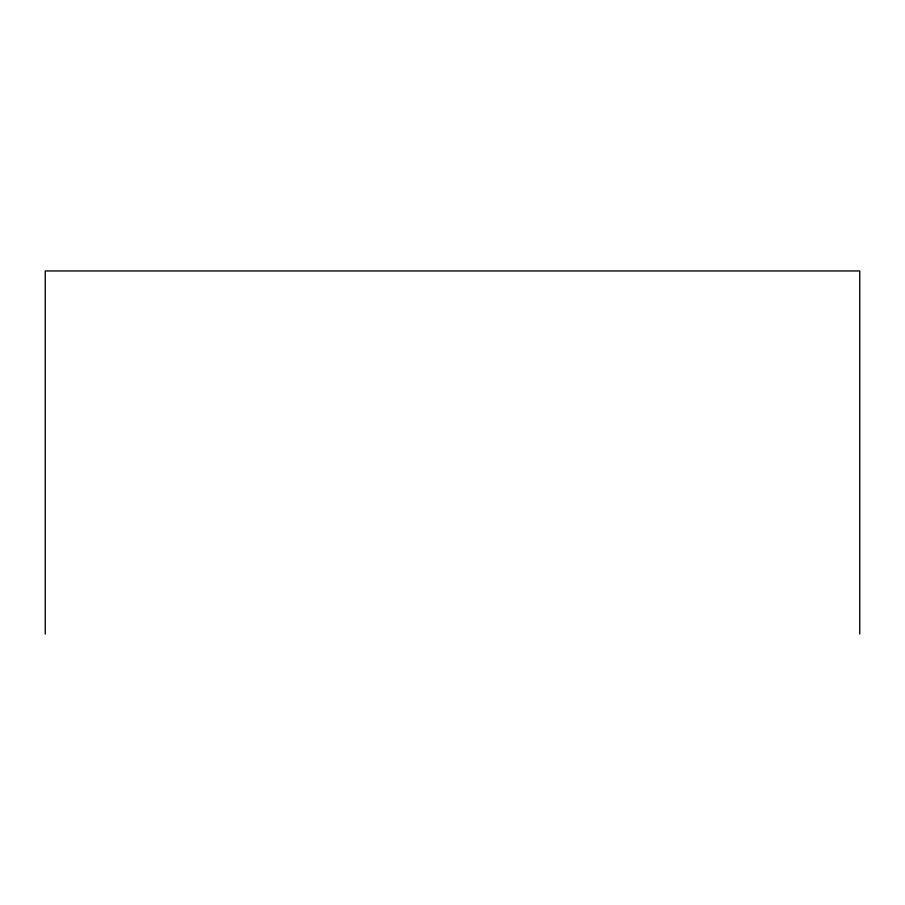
<?xml version="1.0" encoding="UTF-8"?>
<svg xmlns="http://www.w3.org/2000/svg" width="905" height="905" viewBox="0 0 905 905"><rect width="100%" height="100%" fill="white"/><g stroke="black" fill="none" stroke-linecap="round" stroke-linejoin="round"><path stroke-width="1.36" d="M859.75 634.043L859.75 270.957L45.25 270.957L45.25 634.043"/></g></svg>
